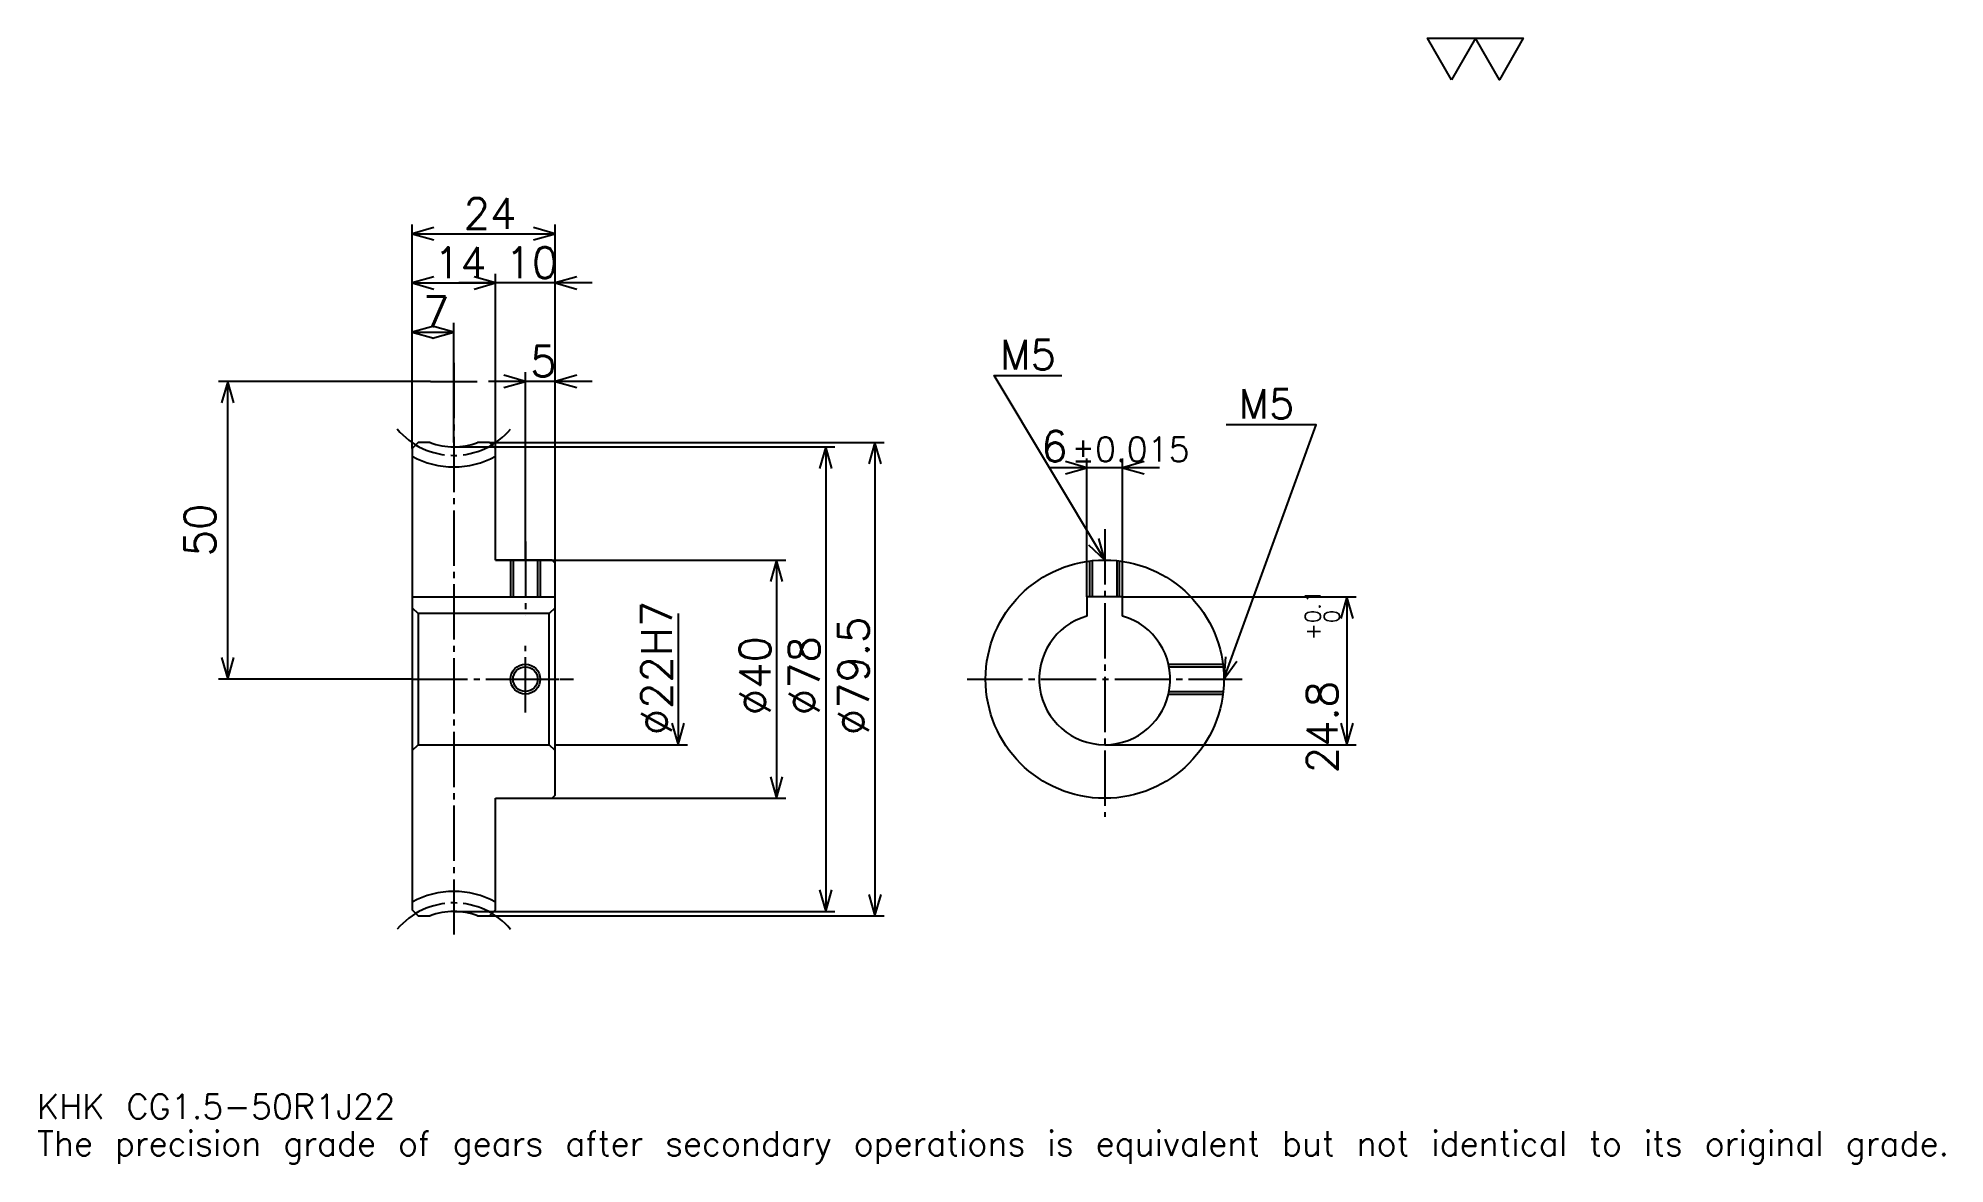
# Model space of a CAD drawing. Extents: x 10 to 331, y 4 to 193.
import ezdxf

# ---------------------------------------------------------------- set-up
doc = ezdxf.new("R2010")
doc.units = 0
doc.linetypes.add('DASHDOT', pattern=[12.387097, 9.290323, -1.032258, 1.032258, -1.032258])
doc.layers.get('0').update_dxf_attribs({"linetype": 'CONTINUOUS'})
doc.layers.add('DASHDOT', color=6, linetype='DASHDOT')
doc.styles.add('KANJI', font='TXT', dxfattribs={"bigfont": 'BIGFONT'})

msp = doc.modelspace()

# ---------------------------------------------------------------- linework, layer by layer
at = {"color": 5}
for p, q in [((73.290321, 124.911293), (73.290321, 161.483871)), ((97.290321, 124.911293), (97.290321, 161.483871)), ((73.290321, 159.935486), (97.290321, 159.935486)), ((73.290321, 151.677429), (87.290321, 151.677429)), ((103.483871, 151.677429), (81.096771, 151.677429)), ((87.290321, 124.911293), (87.290321, 153.2258)), ((80.290321, 124.911293), (80.290321, 144.967743)), ((73.290321, 143.419357), (80.290321, 143.419357)), ((76.387093, 135.161285), (40.774193, 135.161285)), ((42.322578, 85.161293), (42.322578, 135.161285)), ((103.483871, 135.161285), (86.096771, 135.161285)), ((92.290321, 124.911293), (92.290321, 136.709686)), ((73.290321, 123.879036), (73.290321, 124.911293)), ((86.258064, 124.911293), (97.290321, 124.911293)), ((87.290321, 123.879036), (87.290321, 124.911293)), ((92.290321, 105.161293), (92.290321, 124.911293)), ((92.290321, 105.161293), (92.290321, 124.911293)), ((97.290321, 124.911293), (152.516113, 124.911293)), ((97.290321, 104.661293), (97.290321, 124.911293)), ((150.967743, 124.911293), (150.967743, 45.411293)), ((80.290321, 124.161293), (97.290321, 124.161293)), ((97.290321, 124.161293), (144.258057, 124.161293)), ((142.709686, 124.161293), (142.709686, 46.161293)), ((186.548386, 98.961296), (186.548386, 122.193558)), ((192.548386, 98.961296), (192.548386, 122.193558)), ((198.741943, 120.645164), (180.354828, 120.645164)), ((87.290321, 105.161293), (97.290321, 105.161293)), ((97.290321, 105.161293), (136, 105.161293)), ((134.451614, 105.161293), (134.451614, 65.161293)), ((117.935486, 96.161293), (117.935486, 74.161293)), ((192.548386, 98.961296), (231.741943, 98.961296)), ((230.193542, 98.961296), (230.193542, 74.161293)), ((73.290321, 85.161293), (40.774193, 85.161293)), ((97.290321, 74.161293), (119.483871, 74.161293)), ((189.548386, 74.161293), (231.741943, 74.161293)), ((87.290321, 65.161293), (97.290321, 65.161293)), ((97.290321, 65.161293), (136, 65.161293)), ((80.290321, 46.161293), (97.290321, 46.161293)), ((86.258064, 45.411293), (97.290321, 45.411293)), ((97.290321, 46.161293), (144.258057, 46.161293)), ((97.290321, 45.411293), (152.516113, 45.411293))]:
    msp.add_line(p, q, dxfattribs=at)
at = {"color": 4}
for p, q in [((73.290321, 98.961296), (97.290321, 98.961296)), ((97.290321, 97.161293), (96.290321, 96.161293)), ((73.290321, 73.161293), (74.290321, 74.161293)), ((97.290321, 73.161293), (96.290321, 74.161293))]:
    msp.add_line(p, q, dxfattribs=at)
at = {"color": 7}
msp.add_lwpolyline([(247.741928, 185.806458), (243.716125, 192.784515), (259.819336, 192.784515), (255.793549, 185.806458), (251.767731, 192.784515), (247.741928, 185.806458)], dxfattribs=at)
at = {"color": 5}
for points in [[(76.903221, 160.967743), (73.290321, 159.935486), (76.903221, 158.903229)], [(93.677414, 158.903229), (97.290321, 159.935486), (93.677414, 160.967743)], [(76.903221, 152.709686), (73.290321, 151.677429), (76.903221, 150.645172)], [(83.677414, 150.645172), (87.290321, 151.677429), (83.677414, 152.709686)], [(83.677414, 150.645172), (87.290321, 151.677429), (83.677414, 152.709686)], [(100.903229, 152.709686), (97.290321, 151.677429), (100.903229, 150.645172)], [(76.903221, 144.451614), (73.290321, 143.419357), (76.903221, 142.3871)], [(76.677422, 142.3871), (80.290321, 143.419357), (76.677422, 144.451614)], [(43.354839, 131.548386), (42.322578, 135.161285), (41.290321, 131.548386)], [(88.677414, 134.129028), (92.290321, 135.161285), (88.677414, 136.193542)], [(100.903229, 136.193542), (97.290321, 135.161285), (100.903229, 134.129028)], [(189.548386, 105.161293), (170.967743, 136.129028), (182.322571, 136.129028)], [(152, 121.298386), (150.967743, 124.911293), (149.935486, 121.298386)], [(209.548401, 85.161293), (225.032257, 127.870972), (209.961273, 127.870972)], [(143.741943, 120.548386), (142.709686, 124.161293), (141.677429, 120.548386)], [(182.935486, 119.612907), (186.548386, 120.645164), (182.935486, 121.677422)], [(196.161285, 121.677422), (192.548386, 120.645164), (196.161285, 119.612907)], [(186.804413, 107.728241), (189.548386, 105.161293), (188.574707, 108.790421)], [(135.483871, 101.548386), (134.451614, 105.161293), (133.419357, 101.548386)], [(231.2258, 95.348389), (230.193542, 98.961296), (229.161285, 95.348389)], [(41.290321, 88.774193), (42.322578, 85.161293), (43.354839, 88.774193)], [(209.809326, 88.909698), (209.548401, 85.161293), (211.750244, 88.206047)], [(116.903229, 77.774193), (117.935486, 74.161293), (118.967743, 77.774193)], [(229.161285, 77.7742), (230.193542, 74.161293), (231.2258, 77.7742)], [(133.419357, 68.7742), (134.451614, 65.161293), (135.483871, 68.7742)], [(141.677429, 49.774197), (142.709686, 46.161293), (143.741943, 49.774197)], [(149.935486, 49.024197), (150.967743, 45.411293), (152, 49.024197)]]:
    msp.add_lwpolyline(points, dxfattribs=at)
at = {"color": 4}
for points in [[(76.298141, 124.911293), (74.322578, 124.911293), (73.290321, 123.879036), (73.290321, 73.161293)], [(87.290321, 105.161293), (87.290321, 123.879036), (86.258064, 124.911293), (84.282501, 124.911293)], [(87.290321, 65.161293), (96.790321, 65.161293), (97.290321, 65.661293), (97.290321, 104.661293), (96.790321, 105.161293), (87.290321, 105.161293)], [(89.790321, 105.161293), (89.790321, 98.961296)], [(90.225319, 105.161293), (90.225319, 98.961296)], [(94.355324, 105.161293), (94.355324, 98.961296)], [(94.790321, 105.161293), (94.790321, 98.961296)], [(187.048386, 98.961296), (187.048386, 105.004425)], [(187.483383, 98.961296), (187.483383, 105.054398)], [(191.613388, 98.961296), (191.613388, 105.054398)], [(192.048386, 98.961296), (192.048386, 105.004425)], [(73.290321, 97.161293), (74.290321, 96.161293), (74.290321, 74.161293), (96.290321, 74.161293), (96.290321, 96.161293), (74.290321, 96.161293)], [(192.548386, 95.744301), (192.548386, 98.961296), (186.548386, 98.961296), (186.548386, 95.744301)], [(200.260529, 87.661293), (209.39151, 87.661293)], [(200.352814, 87.226295), (209.441498, 87.226295)], [(200.260529, 82.661293), (209.39151, 82.661293)], [(200.352814, 83.096291), (209.441498, 83.096291)], [(73.290321, 73.161293), (73.290321, 46.44355), (74.322578, 45.411293), (76.298141, 45.411293)], [(84.282501, 45.411293), (86.258064, 45.411293), (87.290321, 46.44355), (87.290321, 65.161293)]]:
    msp.add_lwpolyline(points, dxfattribs=at)
for centre, radius in [((189.548386, 85.161293), 20), ((92.290321, 85.161293), 2.065)]:
    msp.add_circle(centre, radius, dxfattribs=at)
at = {"color": 7}
msp.add_circle((92.290321, 85.161293), 2.5, dxfattribs=at)
at = {"color": 4}
for centre, radius, start, end in [((80.290321, 135.161285), 11, 248.72003407, 291.27996593), ((80.290321, 135.161285), 14.375, 240.85925873, 299.14074127), ((189.548386, 85.161293), 11, 105.82662089, 74.17337911), ((80.290321, 35.161293), 14.375, 60.85925873, 119.14074127), ((80.290321, 35.161293), 11, 68.72003407, 111.27996593)]:
    msp.add_arc(centre, radius, start, end, dxfattribs=at)
at = {"layer": 'DASHDOT', "color": 7}
for p, q in [((80.290321, 138.258072), (80.290321, 42.314518)), ((76.387093, 135.161285), (84.19355, 135.161285)), ((189.548386, 110.322586), (189.548386, 62.064518)), ((73.290321, 85.161293), (100.3871, 85.161293)), ((166.451614, 85.161293), (212.645172, 85.161293))]:
    msp.add_line(p, q, dxfattribs=at)
for points in [[(92.290321, 108.258072), (92.290321, 95.864517)], [(92.290321, 79.564522), (92.290321, 90.758064)], [(86.69355, 85.161293), (97.8871, 85.161293)]]:
    msp.add_lwpolyline(points, dxfattribs=at)
for centre, start, end in [((80.290321, 135.161285), 220.00000449, 319.99999551), ((80.290321, 35.161293), 40.00000449, 139.99999551)]:
    msp.add_arc(centre, 12.435, start, end, dxfattribs=at)

# ---------------------------------------------------------------- texts
at = {"color": 7, "style": 'KANJI'}
for s, height, p in [('24', 5.16129, (81.935486, 160.761292)), ('14', 5.16129, (76.935486, 152.503235)), ('10', 5.16129, (88.935486, 152.503235)), ('7', 5.16129, (75.1129, 144.245163)), ('5', 5.16129, (93.1129, 135.987091)), ('M5', 4.954839, (172, 137.161285)), ('M5', 4.954839, (212.025787, 128.903229)), ('6', 5.16129, (178.89447, 121.677422)), ('%%p0.015', 4.129032, (184.00351, 121.677422)), ('KHK CG1.5-50R1J22', 4.129032, (10.32258, 11.354838)), ('The precision grade of gears after secondary operations is equivalent but not identical to its original grade.', 4.129032, (10.32258, 5.16129))]:
    msp.add_text(s, height=height, dxfattribs=at).set_placement(p)
for s, height, p in [('50', 5.16129, (40.258064, 105.7742)), ('%%c22H7', 5.16129, (116.903229, 75.741936)), ('0.1', 2.580645, (225.754852, 94.595032)), ('0', 2.580645, (228.954834, 94.595032)), ('%%c79.5', 5.16129, (149.935486, 75.741943)), ('+', 2.580645, (225.754852, 91.704712)), ('%%c40', 5.16129, (133.419357, 79.096779)), ('%%c78', 5.16129, (141.677429, 79.096771)), ('24.8', 5.16129, (228.645172, 69.364609))]:
    msp.add_text(s, height=height, rotation=90, dxfattribs=at).set_placement(p)

doc.saveas('drawing.dxf')
